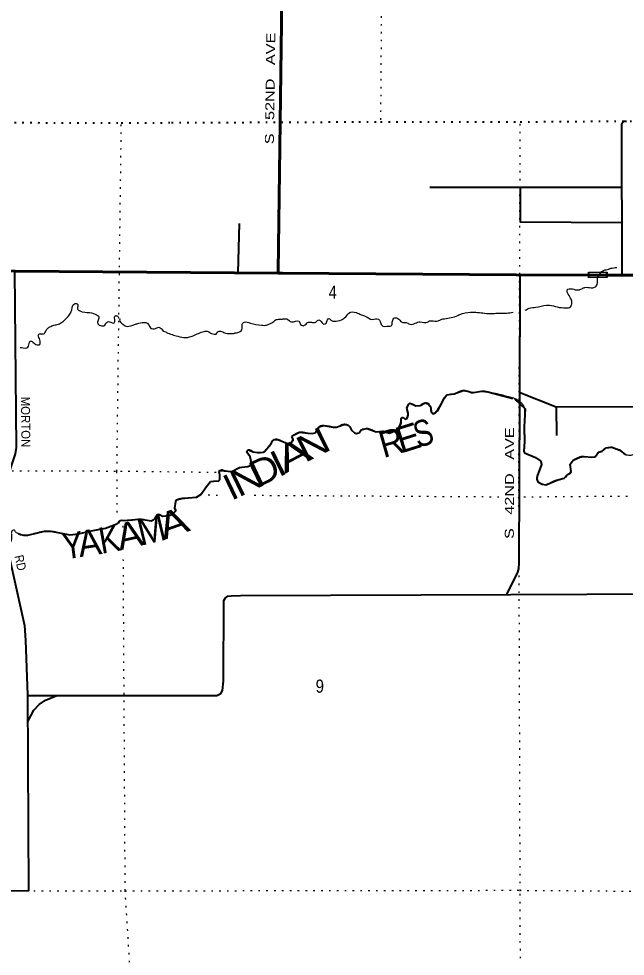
# Model space of a CAD drawing. Header units: feet. Extents: x -6 to 252658, y -374658 to -170635.
# Drawn here: x 103324 to 111442, y -353948 to -341405 of the extents above; entities that cross this region are included whole.
import ezdxf
from ezdxf.enums import TextEntityAlignment as Align

# ---------------------------------------------------------------- set-up
doc = ezdxf.new("R2010")
doc.units = ezdxf.units.FT
doc.header["$LTSCALE"] = 70
doc.linetypes.add('DOT_DASHED', pattern=[7.7, 5, -1.2, 0.3, -1.2])
doc.linetypes.add('DOTTED', pattern=[1.5, 0.3, -1.2])
for name, color, linetype, lineweight in [('26', 7, 'Continuous', 40), ('27', 7, 'Continuous', 13), ('29', 7, 'Continuous', 25), ('30', 7, 'Continuous', 13), ('39', 7, 'Continuous', 13), ('44', 7, 'DOT_DASHED', 13), ('6', 7, 'DOTTED', 25), ('61', 7, 'Continuous', 13), ('7', 7, 'DOTTED', 13)]:
    doc.layers.add(name, color=color, linetype=linetype, lineweight=lineweight)

msp = doc.modelspace()

# ---------------------------------------------------------------- linework, layer by layer
at = {"layer": '26'}
for points in [[(106797.58, -344809.97), (106797.93, -344782.75), (106857.16, -340133.91), (106857.4, -340115.48)], [(106797.58, -344809.97), (102687.32, -344776.14), (102072.04, -344775.36)], [(106797.58, -344809.97), (106852.76, -344810.43), (109982.72, -344833.24), (111199.65, -344833.77), (111436.32, -344833.87), (115352.88, -344834.68), (119314.84, -344795.48), (119367.27, -344794.96)]]:
    msp.add_lwpolyline(points, dxfattribs=at)
at = {"layer": '29'}
for p, q in [((111401.64, -344835.23), (111396.04, -342817.84)), ((108826.13, -343657.08), (111398.37, -343658.89)), ((106273.68, -344144.87), (106257.22, -344805.52)), ((110519.18, -346602.32), (110521.44, -346980.39))]:
    msp.add_line(p, q, dxfattribs=at)
for points in [[(111396.04, -342817.84), (111403.9, -342798.07), (111417.88, -342783), (111429.71, -342777.62), (111456.66, -342774.52)], [(110034.44, -343657.93), (110037.69, -344120.37), (111399.68, -344130.93)], [(103268.82, -344780.93), (103289.59, -347139.49), (103275.01, -347226.71), (103192.99, -347480.13), (103085.97, -347797.97), (103063.77, -347939.98), (103076.25, -348058.2), (103160.8, -348440.94), (103401.29, -349521.33), (103414.66, -349723.17), (103442.77, -350450.93), (103455.19, -353074.23), (97960.61, -353101.17), (95504.28, -353091.43), (95491.37, -354361), (94699.68, -354362.88)], [(110029.82, -344834.42), (110025.17, -346490.05), (110019, -348687.99)], [(112717.94, -344834.14), (112693.07, -345861.16), (112697.73, -345936.57), (112753.86, -346177.73), (112792.28, -346439.18), (112788.78, -346500.24), (112782.33, -346526.06), (112764.04, -346549.67), (112717.81, -346575.56), (112700.6, -346582.01), (112661.89, -346594.92), (112612.45, -346598.16), (110519.18, -346602.32), (110022.91, -346404.8)], [(103443.07, -350458.71), (105977.35, -350457.57), (106026.67, -350433.81), (106050.49, -350394.36), (106064.41, -350266.09), (106068.61, -349189.71), (106092.86, -349150.96), (106121.3, -349129.82), (106167.18, -349125.62), (106290.06, -349122.07), (109909.09, -349109.01), (118043.28, -349074.27), (118050.26, -347726.82), (120708.99, -347688.08), (120701.99, -350420.9), (125869.41, -350412.96), (126242.83, -350007.72)], [(110019, -348687.99), (110011.23, -348759.69), (109999.4, -348809.17), (109851.7, -349109.22)], [(103444.46, -350807.03), (103527.65, -350657.6), (103599.28, -350578.41), (103682.5, -350519.88), (103832.39, -350458.53)]]:
    msp.add_lwpolyline(points, dxfattribs=at)
at = {"layer": '39'}
for points in [[(111069.78, -344873.3), (111152.71, -344771.59), (111221.71, -344754.51), (111231.74, -344750.48), (111307.62, -344735.61), (111329.62, -344733.59)], [(110102.63, -345306.44), (110156.82, -345278.44), (110247.14, -345266.22), (110389.61, -345237.84), (110427.76, -345237.77), (110532.2, -345261.64), (110644.65, -345273.46), (110694.82, -345267.35), (110716.87, -345245.23), (110726.8, -345197.03), (110710.62, -345142.88), (110670.31, -345072.71), (110666.21, -345030.57), (110722.4, -345018.42), (110734.45, -345020.41), (110810.76, -345034.3), (110858.9, -345018.15), (110903.03, -345000), (110985.36, -345003.85), (111031.51, -344997.74), (111051.55, -344981.64), (111069.78, -344873.3)], [(103342.85, -345802.73), (103360.34, -345805.73), (103446.65, -345799.54), (103468.59, -345733.26), (103480.6, -345719.19), (103504.71, -345725.16), (103550.96, -345763.2), (103591.12, -345767.14), (103597.14, -345767.12), (103611.1, -345718.92), (103586.86, -345652.74), (103586.81, -345632.67), (103602.85, -345622.6), (103659.06, -345620.48), (103687.08, -345584.3), (103713.1, -345546.12), (103751.19, -345521.96), (103809.37, -345501.77), (103869.56, -345485.59), (103923.68, -345449.35), (103971.75, -345401.08), (104017.8, -345342.79), (104043.7, -345250.41), (104045.7, -345244.39), (104079.77, -345216.22), (104107.87, -345218.17), (104115.96, -345244.25), (104112.04, -345288.41), (104140.2, -345314.45), (104272.75, -345336.26), (104373.2, -345370.18), (104395.33, -345390.2), (104381.49, -345488.57), (104401.6, -345504.59), (104431.74, -345514.57), (104463.86, -345512.5), (104505.91, -345464.24), (104513.94, -345460.21), (104538.02, -345458.16), (104602.29, -345472.08), (104610.29, -345458.01), (104610.23, -345429.92), (104606.14, -345395.8), (104622.16, -345377.71), (104640.24, -345381.69), (104664.39, -345409.73), (104668.42, -345417.76)], [(104680.47, -345421.75), (104674.49, -345437.82), (104710.73, -345487.92), (104758.98, -345517.93), (104837.26, -345509.74), (104887.41, -345491.59), (104929.54, -345479.45), (105025.88, -345471.24), (105052.01, -345483.23), (105086.27, -345541.36), (105120.42, -345553.34), (105142.51, -345553.29), (105196.66, -345533.11), (105236.88, -345559.13), (105257, -345583.17), (105291.16, -345595.15), (105303.21, -345601.14), (105451.89, -345653.03), (105560.33, -345670.88), (105656.65, -345646.6), (105807.08, -345588.09), (105857.28, -345587.99), (105903.52, -345618.01), (105937.66, -345623.96), (105967.77, -345625.91), (105981.77, -345597.78), (106005.82, -345583.68), (106070.11, -345603.63), (106156.46, -345617.5), (106212.66, -345611.37), (106220.69, -345609.35), (106286.9, -345591.16), (106308.93, -345567.02), (106314.87, -345526.87), (106312.8, -345498.77), (106320.78, -345480.7), (106344.85, -345464.6), (106421.16, -345476.48), (106575.81, -345504.28), (106642.05, -345504.14), (106680.16, -345488.01), (106738.31, -345455.78), (106756.34, -345437.69), (106784.42, -345427.59), (106846.65, -345423.45), (106858.69, -345421.43), (106910.88, -345421.32), (106973.21, -345461.34), (107075.58, -345453.1), (107095.75, -345495.22), (107119.87, -345511.22), (107157.99, -345501.11), (107202.07, -345462.89), (107240.22, -345466.83), (107298.44, -345462.7), (107342.54, -345434.52), (107370.69, -345456.54), (107408.92, -345490.58), (107439, -345478.48), (107456.97, -345432.29), (107477.01, -345416.19), (107485.04, -345418.18), (107509.19, -345444.22), (107545.34, -345452.18), (107643.67, -345431.91), (107685.78, -345407.75), (107741.85, -345343.41), (107838.2, -345335.19), (107908.53, -345367.16), (107968.8, -345387.12), (108053.21, -345429.09), (108137.51, -345422.91), (108151.6, -345436.93), (108171.77, -345481.05), (108181.86, -345507.12), (108278.25, -345516.96), (108310.36, -345512.88), (108318.37, -345504.84), (108320.37, -345498.82), (108326.29, -345452.64), (108358.31, -345406.42), (108398.48, -345414.36), (108446.76, -345462.44), (108531.11, -345476.32), (108543.18, -345486.34), (108613.45, -345486.2), (108677.63, -345461.98), (108695.71, -345461.95), (108796.08, -345463.76), (108830.18, -345445.63), (108846.23, -345445.59), (108938.58, -345445.41), (108978.7, -345427.27), (109020.83, -345419.16), (109199.42, -345374.65), (109229.5, -345360.54), (109371.97, -345332.16)], [(109371.97, -345332.16), (109466.34, -345333.98), (109653.07, -345349.67), (109731.35, -345343.5), (109851.81, -345343.27), (109941.75, -345331.19)], [(109952.71, -346482.55), (109803.99, -346443.22), (109603.14, -346397.46), (109522.82, -346387.58), (109448.58, -346403.78), (109396.38, -346405.89), (109269.85, -346378.04), (109219.69, -346394.2), (109147.48, -346424.44), (109059.17, -346436.66), (109001.11, -346511.03), (108977.15, -346565.27), (108883.06, -346691.9), (108877.05, -346693.92), (108846.89, -346673.91), (108838.71, -346607.7), (108824.61, -346581.63), (108820.57, -346571.6), (108766.3, -346543.61), (108694.11, -346579.88), (108639.91, -346584), (108587.66, -346556.01), (108553.53, -346554.07), (108517.51, -346612.34), (108537.78, -346698.6), (108529.83, -346732.74), (108503.8, -346764.91), (108479.66, -346746.88), (108455.56, -346740.91), (108449.54, -346742.93), (108441.54, -346752.98), (108443.62, -346789.11), (108403.68, -346885.52), (108319.47, -346937.88), (108283.36, -346947.98), (108231.13, -346932.02), (108205.01, -346924.04), (108132.76, -346932.22), (108098.62, -346928.28), (108002.17, -346888.32), (107937.95, -346894.47), (107911.87, -346904.56), (107883.85, -346944.76), (107827.65, -346948.88), (107815.59, -346942.88), (107789.45, -346920.86), (107735.08, -346844.69), (107700.93, -346832.72), (107656.76, -346834.82), (107608.64, -346861), (107552.44, -346871.15), (107413.87, -346845.33), (107349.66, -346861.52), (107283.6, -346947.95), (107213.35, -346952.1), (107131, -346938.21), (107098.87, -346934.26), (107054.74, -346946.39), (106994.59, -346980.63), (106982.56, -346990.69), (106980.57, -347000.74), (106996.7, -347028.8), (106982.74, -347070.98), (106950.66, -347091.11), (106912.51, -347087.17), (106820.07, -347045.2), (106771.86, -347029.24), (106725.72, -347047.4), (106695.72, -347099.64), (106679.69, -347111.71), (106625.64, -347184.08), (106583.53, -347208.25), (106541.38, -347210.34), (106535.36, -347210.35), (106469.09, -347202.46), (106396.76, -347174.5), (106384.72, -347180.55), (106380.77, -347210.66), (106423.07, -347274.8), (106433.21, -347318.93), (106439.32, -347359.06), (106407.27, -347391.24), (106369.15, -347403.36), (106266.79, -347415.6), (106222.69, -347441.78), (106186.59, -347461.93), (106092.22, -347454.08), (106011.91, -347450.23), (105999.9, -347466.31), (106009.98, -347484.35), (106012, -347492.37), (106016.12, -347536.52), (106004.18, -347586.72), (105974.08, -347590.8), (105889.78, -347598.99)], [(110084.56, -347200.5), (110086.6, -347161.43), (110089.77, -347137.61), (110092.95, -347061.38), (110091.36, -346981.97), (110089.77, -346900.97), (110094.54, -346808.86), (110099.3, -346692.92), (110094.54, -346610.33), (109952.71, -346482.55)], [(115374.78, -347299.43), (115330.67, -347327.61), (115304.73, -347401.92), (115284.75, -347448.12), (115280.91, -347530.42), (115272.91, -347544.48), (115214.75, -347570.69), (115192.59, -347532.6), (115160.4, -347502.55), (115132.24, -347478.52), (115086.03, -347458.54), (115021.79, -347462.67), (114995.69, -347458.71), (114889.38, -347505.08), (114805.11, -347525.32), (114777.11, -347573.53), (114763.08, -347587.61), (114708.95, -347615.82), (114666.8, -347623.93), (114640.71, -347623.97), (114628.64, -347615.98), (114598.5, -347601.98), (114542.3, -347610.11), (114502.1, -347582.1), (114427.69, -347524.04), (114391.54, -347514.07), (114359.43, -347526.17), (114279.28, -347592.57), (114116.78, -347647.07), (114010.33, -347621.18), (113978.17, -347603.18), (113945.96, -347565.1), (113937.92, -347557.09), (113867.56, -347511.07), (113835.44, -347511.13), (113823.41, -347519.19), (113799.33, -347523.25), (113685.01, -347575.65), (113672.97, -347579.69), (113608.69, -347559.74), (113548.37, -347515.71), (113516.2, -347495.69), (113439.75, -347413.56), (113375.39, -347361.5), (113329.19, -347349.54), (113285.04, -347353.65), (113272.99, -347351.66), (113240.83, -347333.66), (113146.43, -347315.78), (112991.75, -347267.92), (112905.37, -347241.99), (112837.05, -347210.01), (112782.78, -347182.02), (112680.33, -347150.1), (112610.06, -347144.21), (112541.81, -347150.37), (112481.67, -347190.63), (112445.63, -347236.86), (112389.68, -347355.38), (112339.59, -347405.66), (112331.58, -347411.7), (112239.4, -347492.16), (112219.33, -347494.21), (112195.24, -347498.27), (112165.17, -347516.39), (112095.06, -347586.77), (112030.79, -347572.85), (111960.43, -347526.82), (111916.16, -347480.74), (111904, -347426.57), (111911.98, -347402.48), (111986.01, -347287.93), (111991.99, -347269.86), (111955.7, -347191.66), (111925.56, -347179.67), (111917.52, -347179.68), (111815.22, -347218.02), (111761.02, -347218.13), (111698.74, -347198.18), (111664.54, -347166.13), (111606.26, -347136.14), (111570.15, -347148.25), (111556.16, -347174.37), (111554.24, -347216.52), (111544.25, -347238.62), (111518.17, -347246.69), (111459.93, -347242.8), (111439.85, -347236.82), (111363.43, -347172.74), (111285.07, -347144.79), (111277.03, -347140.8), (111244.91, -347138.85), (111174.67, -347151.03), (111152.62, -347167.13), (111142.62, -347183.21), (111076.43, -347209.43), (111052.43, -347251.62)], [(111052.43, -347251.62), (111030.38, -347267.73), (110891.84, -347259.97), (110817.59, -347274.16), (110753.42, -347306.4), (110701.36, -347370.73), (110707.5, -347420.89), (110715.58, -347444.96), (110705.62, -347485.12), (110669.53, -347503.25), (110655.51, -347519.34), (110653.51, -347525.36), (110631.48, -347547.48), (110541.2, -347573.75), (110404.81, -347632.21), (110380.74, -347642.31), (110318.47, -347626.37), (110280.29, -347606.37), (110268.22, -347594.36), (110260.08, -347542.18), (110272.01, -347494), (110308, -347427.69), (110319.97, -347389.54), (110317.85, -347339.37), (110291.69, -347307.3), (110259.53, -347289.3), (110249.47, -347281.29), (110124.89, -347229.35), (110084.56, -347200.5)], [(105889.78, -347598.99), (105819.7, -347681.42), (105763.67, -347767.83), (105707.54, -347804.07), (105540.95, -347818.45), (105442.62, -347838.71), (105428.59, -347850.78), (105422.63, -347880.91), (105412.75, -347951.17), (105424.89, -347991.29), (105416.86, -347995.32), (105406.85, -348003.37), (105388.82, -348023.47), (105348.73, -348047.64), (105266.45, -348061.85), (105250.38, -348061.88), (105224.25, -348043.87), (105182.07, -348037.93), (105138.04, -348100.24), (105091.92, -348120.4), (105001.55, -348106.53), (104955.36, -348100.6), (104834.94, -348110.88), (104720.52, -348117.12)], [(104720.52, -348117.12), (104680.37, -348121.23), (104648.33, -348157.41), (104572.12, -348189.68), (104505.92, -348215.9), (104343.38, -348246.33), (104156.77, -348288.85), (103966.09, -348305.29), (103871.7, -348283.41), (103759.23, -348263.56), (103662.87, -348263.75), (103482.28, -348306.26), (103402, -348316.46), (103327.69, -348296.54), (103287.49, -348276.54), (103265.34, -348246.48), (103239.25, -348252.56), (103225.3, -348298.75), (103227.33, -348308.77), (103225.45, -348364.98), (103193.5, -348443.32), (103173.48, -348469.45), (103163.48, -348487.53), (103087.3, -348533.85), (103019.19, -348600.22), (102997.18, -348632.37), (102943.06, -348670.62), (102882.89, -348696.83), (102834.73, -348706.96), (102798.62, -348717.07), (102603.81, -348679.32), (102597.78, -348677.33), (102539.55, -348675.44), (102455.33, -348715.75), (102413.17, -348715.84), (102366.96, -348695.86), (102320.79, -348699.97), (102280.72, -348738.18), (102276.73, -348748.22), (102218.57, -348770.41), (102148.3, -348770.56), (102128.26, -348786.66), (102084.28, -348869.03), (102050.24, -348911.24), (102002.16, -348953.49), (101990.15, -348967.56), (101968.11, -348991.69), (101926.01, -349017.87), (101851.79, -349042.1), (101829.69, -349034.12), (101799.52, -349010.1), (101733.24, -348992.17), (101652.98, -349010.39), (101604.82, -349024.54), (101504.47, -349036.78), (101472.42, -349070.97), (101402.39, -349173.47), (101342.24, -349203.69), (101269.93, -349187.78), (101227.79, -349199.91), (101197.74, -349222.05), (101189.71, -349224.07), (101007.13, -349274.61), (100944.96, -349300.83), (100832.79, -349413.45), (100812.74, -349421.53), (100786.63, -349419.57), (100756.41, -349371.45), (100746.36, -349367.47), (100722.31, -349381.56), (100708.3, -349403.67), (100674.22, -349425.82), (100650.14, -349429.88), (100595.86, -349391.86), (100559.68, -349375.87), (100515.52, -349377.97), (100469.41, -349404.15), (100465.41, -349410.19), (100447.47, -349470.43), (100421.49, -349520.65), (100431.65, -349580.85), (100453.89, -349645.02), (100512.23, -349701.1), (100514.29, -349725.18), (100472.41, -349851.71), (100434.42, -349918.02), (100344.24, -349992.46), (100326.25, -350026.62), (100320.45, -350122.96), (100276.44, -350199.32), (100272.46, -350213.37), (100216.42, -350287.75), (100194.34, -350291.81), (100170.23, -350279.82), (100099.9, -350249.85), (100051.71, -350247.95), (100023.65, -350264.05)]]:
    msp.add_spline(points, degree=3, dxfattribs=at)
at = {"layer": '44', "lineweight": 25}
for points in [[(106996.74, -347033.69), (106980.86, -346994.11), (107010.7, -346970.38), (107079.84, -346936.54), (107197.81, -346949.57), (107252.71, -346953.47), (107289.67, -346945.62), (107306.85, -346928.34), (107343.67, -346865), (107403.28, -346845.72), (107534.25, -346870.36), (107577.04, -346868.72), (107675.51, -346831.61), (107711.16, -346834.4), (107734.04, -346843.91), (107754.44, -346866.21), (107778.86, -346908.19), (107818.56, -346944.77), (107846.76, -346952.61), (107881.77, -346945.79), (107908.78, -346906.67), (107939.31, -346894.15), (107985.72, -346887.3), (108109.08, -346930.13), (108196.25, -346922.39), (108287.31, -346948.76), (108375.53, -346909.85), (108413.13, -346873.71), (108429.78, -346841.93), (108437.44, -346816.93), (108443.74, -346788.47), (108440.91, -346755.27), (108451.86, -346741.65), (108478.49, -346746.45), (108502.5, -346765.22), (108513.34, -346758.01), (108527.16, -346737.67), (108536.59, -346710.87), (108536.31, -346682.45), (108517.19, -346615.26), (108541.1, -346564.43), (108564.7, -346550.52), (108638.92, -346583.79), (108696.89, -346579.11), (108765.54, -346543.66), (108802.05, -346555.49), (108826.59, -346585.51), (108839.47, -346609.42), (108844.42, -346669.79), (108869.65, -346692), (108897.38, -346678.14), (108939.17, -346628.11), (108974.46, -346570.27), (109020.5, -346476.84), (109055.51, -346439.09), (109110.67, -346428.44), (109150.17, -346423.39), (109270.69, -346377.89), (109336.26, -346389.94), (109386.21, -346405.05), (109410.17, -346406.01), (109516.45, -346387.86), (109600.78, -346396.95), (109961.81, -346490.74), (110102.66, -346622.39), (110090.76, -346864.89), (110092.96, -347062.02), (110084.81, -347195.75), (110094.82, -347211.96), (110242.76, -347277.32), (110309.94, -347325.05), (110322.75, -347367.01), (110262.97, -347524.09), (110259.47, -347565.32), (110272.83, -347600.5), (110332, -347632.65), (110380.05, -347642.57), (110540.56, -347574.02), (110624.11, -347550.51), (110668.2, -347504.47), (110704.96, -347485.96), (110715.92, -347461.4), (110703.19, -347363.86), (110745.19, -347312.55), (110833.13, -347269.89), (110893.92, -347259.74), (110993.26, -347270.37), (111037.99, -347264.49), (111083.96, -347203.93), (111134.43, -347189.06), (111188.79, -347146.47), (111263.12, -347138.4)], [(104647.77, -348157.65), (104657.54, -348150.41), (104672.98, -348128.15), (104686.07, -348117.25), (104705.9, -348113.79), (104724.55, -348116.9), (104848.04, -348109.93), (104917.42, -348101.98), (104963.19, -348101.08), (105094.22, -348120.59), (105132.69, -348103.77), (105150.44, -348086.98), (105161.64, -348063.76), (105183.59, -348037.38), (105218.76, -348041.51), (105249.61, -348061.74), (105338.96, -348050.55), (105362.2, -348042.1), (105389.03, -348023.28), (105426.69, -347987.57), (105412.67, -347952.18), (105425.19, -347865.08), (105436.59, -347841.47), (105503.58, -347824.22), (105590.68, -347814.06), (105704.77, -347804.66), (105759.72, -347772.36), (105836.94, -347661.14), (105892.35, -347598.2), (105933.19, -347592.71), (106001.11, -347588.46), (106010.69, -347580.64), (106016.09, -347568.05), (106014.62, -347511.99), (106009.22, -347482.36), (106001.07, -347460.43), (106018.38, -347449.01), (106174.51, -347464.09), (106278.63, -347410.76), (106309.18, -347406.32), (106392.02, -347397.43), (106420.69, -347383.77), (106436.91, -347367.78), (106435.3, -347328.4), (106420.72, -347268.04), (106378.91, -347204.61), (106380.9, -347185.89), (106395.35, -347174.44), (106461.15, -347200.71), (106518.25, -347209.37), (106561.9, -347209.84), (106593.81, -347205.85), (106613.79, -347194.31), (106699.17, -347095.72), (106722.54, -347050.25), (106748.42, -347032.61), (106791.28, -347034.51), (106920.84, -347089.87), (106955.98, -347089.87), (106985.79, -347067.07), (106996.74, -347033.69)], [(111263.12, -347138.4), (111371.07, -347176.8), (111446.84, -347239.6)], [(103319.68, -348293.34), (103347.89, -348304.1), (103387.99, -348315.32), (103447.27, -348312.63), (103669.24, -348262.88), (103751.51, -348262.55), (104008.05, -348308.33), (104122.8, -348295.76), (104272.18, -348262.36), (104483.34, -348222.17), (104557.09, -348195.93), (104647.77, -348157.65)]]:
    msp.add_lwpolyline(points, dxfattribs=at)
at = {"layer": '6'}
for p, q in [((110036.62, -342784.06), (113458.69, -342761.31)), ((104696.88, -342798.44), (105369.17, -342795.56)), ((105369.17, -342795.56), (107876.22, -342784.78))]:
    msp.add_line(p, q, dxfattribs=at)
for points in [[(94651.82, -342765.65), (97537.71, -342773.78), (99289.94, -342782.02), (102846.28, -342793.93), (104696.88, -342798.49)], [(107876.22, -342784.78), (108167.92, -342783.53), (110036.62, -342784.07)]]:
    msp.add_lwpolyline(points, dxfattribs=at)
at = {"layer": '61'}
for p, q in [((110948.6, -344794.5), (111198.6, -344793.88)), ((111198.6, -344793.88), (111198.79, -344868.88))]:
    msp.add_line(p, q, dxfattribs=at)
msp.add_lwpolyline([(111198.79, -344868.88), (110948.79, -344869.5), (110948.6, -344794.5)], dxfattribs=at)
msp.add_lwpolyline([(110956.61, -344802.47), (110956.76, -344861.49), (111190.77, -344860.9), (111190.62, -344801.89)], close=True, dxfattribs=at)
at = {"layer": '7'}
for p, q in [((108208, -337486.41), (108165.78, -342759.91)), ((105986.1, -347781.81), (105803.59, -347780.69)), ((109751.87, -347804.9), (106436.46, -347784.57)), ((104721.24, -348210.7), (104720.87, -348145.94))]:
    msp.add_line(p, q, dxfattribs=at)
for points in [[(104643.31, -348011.21), (104638.01, -347460.8), (104696.88, -342798.44)], [(110023.69, -366098.24), (110068.53, -363704.02), (110052.48, -358385.14), (110035.41, -353076.89), (110018.55, -347557.22), (110036.62, -342784.06)], [(105966.26, -347476.96), (104619.63, -347460.9), (99301.51, -347442.9), (94671.24, -347470.83)], [(126229.98, -347673.5), (125951.23, -347667.47), (120692.83, -347688.4), (115355.79, -347765.09), (110000.16, -347806.39)], [(104781.09, -366123.95), (104806.62, -363580.62), (104915.94, -355809.61), (104748.92, -353069.33), (104723.49, -348605)], [(94694.39, -353080.87), (99429.35, -353074.03), (104746.87, -353072.54), (110026.22, -353065.27), (115371.92, -353106.28), (120695.24, -353000.94), (125944.55, -353028.39)]]:
    msp.add_lwpolyline(points, dxfattribs=at)

# ---------------------------------------------------------------- texts
at = {"layer": '27', "width": 1.35}
msp.add_text('S   52ND   AVE', height=120, rotation=89.27, dxfattribs=at).set_placement((106738.53, -343085.05))
at = {"layer": '30'}
for s, rotation, width, p in [('MORTON', 270.505, 0.95, (103353.63, -346461.93)), ('S   42ND   AVE', 89.839, 1.35, (109949.91, -348365.37)), ('RD', 282.549, 0.9, (103265.03, -348594.76))]:
    msp.add_text(s, height=120, rotation=rotation, dxfattribs=dict(at, width=width)).set_placement(p)
at = {"layer": '44'}
for s, rotation, width, p in [('S', 15.94, 0.8, (108785.38, -347113.24)), ('N', 26.383, 1.25, (107341.51, -347256.44)), ('R', 15.799, 0.95, (108360.03, -347240.16)), ('A', 27.892, 1.45, (107081.53, -347391.3)), ('D', 25.258, 1.1, (106691.13, -347600.63)), ('I', 26.045, 1.15, (106870.25, -347511.25)), ('N', 25.79, 1.25, (106454.47, -347721.9)), ('I', 25.558, 1.1, (106233.45, -347828.12)), ('M', 13.477, 0.95, (105140.96, -348413.03)), ('A', 19.395, 1.25, (105449.6, -348315.32)), ('K', 10.049, 0.9, (104568.23, -348541)), ('A', 12.545, 1.1, (104844.28, -348480.06)), ('Y', 7.285, 0.9, (104067.3, -348621.51))]:
    msp.add_text(s, height=350, rotation=rotation, dxfattribs=dict(at, width=width)).set_placement(p, align=Align.CENTER)
for s, rotation, p in [('E', 17.51, (108588.07, -347176.27)), ('A', 8.285, (104294.27, -348587.15))]:
    msp.add_text(s, height=350, rotation=rotation, dxfattribs=at).set_placement(p, align=Align.CENTER)
at = {"layer": '7', "width": 0.85}
for s, p in [('4', (107471.37, -345150.91)), ('9', (107298.16, -350421.95))]:
    msp.add_text(s, height=175.6, dxfattribs=at).set_placement(p)

doc.saveas('drawing.dxf')
